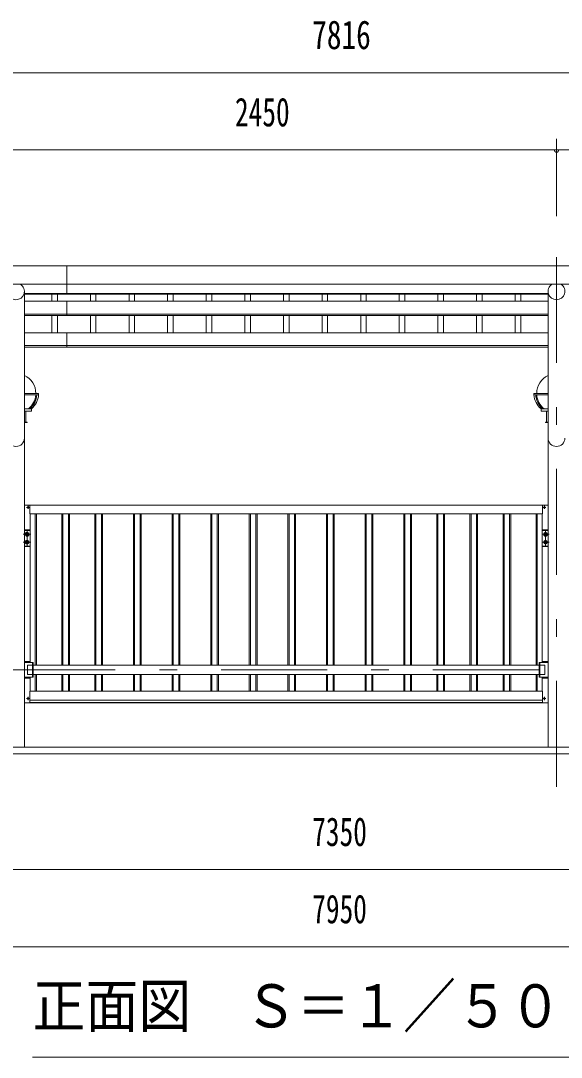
# Model space of a CAD drawing. Units: millimetres, scale not verified, with parts at other scales. Extents: x -23352 to 23352, y -10500 to 10500.
# Drawn here: x -1239 to 1211, y 420 to 5115 of the extents above; entities that cross this region are included whole.
import ezdxf
from ezdxf.enums import TextEntityAlignment as Align

# ---------------------------------------------------------------- set-up
doc = ezdxf.new("R2010")
doc.units = ezdxf.units.MM
doc.header["$LTSCALE"] = 40
doc.linetypes.add('USER3', pattern=[24, 12, -5, 2, -5])
for name, color, linetype, lineweight in [('0-0_0', 7, 'Continuous', 18), ('0-2_1-0BOLD', 7, 'Continuous', 18), ('0-3_1-2CENTER', 3, 'USER3', 18), ('0-4_1-4THIN', 4, 'Continuous', 18), ('0-5_1-5DIM', 3, 'Continuous', 18)]:
    doc.layers.add(name, color=color, linetype=linetype, lineweight=lineweight)
doc.styles.add('ＭＳ ゴシック', font='')
doc.styles.get('ＭＳ ゴシック').set_extended_font_data('MS Gothic')

msp = doc.modelspace()

# ---------------------------------------------------------------- linework, layer by layer
at = {"layer": '0-0_0'}
for p, q in [((-1157.95, 3426.97), (-1222.3, 3426.97)), ((-1157.95, 3420.97), (-1222.3, 3420.97)), ((-1157.95, 3420.97), (-1157.95, 3426.97)), ((1151.4, 3426.97), (1087.05, 3426.97)), ((1087.05, 3420.97), (1087.05, 3426.97)), ((1151.4, 3420.97), (1087.05, 3420.97)), ((-1222.3, 3356.97), (-1190.45, 3356.97)), ((-1222.3, 3346.97), (-1190.45, 3346.97)), ((-1215.45, 3296.97), (-1215.45, 3346.97)), ((-1190.45, 3346.97), (-1190.45, 3356.97)), ((1119.55, 3346.97), (1151.4, 3346.97)), ((1144.55, 3296.97), (1144.55, 3346.97)), ((-1222.3, 3296.97), (-1215.45, 3296.97)), ((1144.55, 3296.97), (1151.4, 3296.97))]:
    msp.add_line(p, q, dxfattribs=at)
msp.add_lwpolyline([(1119.55, 3346.97), (1119.55, 3356.97), (1151.4, 3356.97)], dxfattribs=at)
for centre, start, end in [((-1260.45, 3426.97), 0, 64.91913), ((1189.55, 3426.97), 115.07964, 180), ((-1260.45, 3426.97), 308.94244, 356.17745), ((1189.55, 3426.97), 183.82255, 231.05756)]:
    msp.add_arc(centre, 90, start, end, dxfattribs=at)
for centre, major_axis, start_param, end_param in [((-1268.45, 3426.97), (-102.47, 6.5), 2.3796996, 3.146893), ((-1260.45, 3426.97), (-102.47, 6.5), 2.3796996, 3.146893), ((1189.55, 3426.97), (102.47, 6.5), 3.1362923, 3.9034857), ((1197.55, 3426.97), (102.47, 6.5), 3.1362923, 3.9034857)]:
    msp.add_ellipse(centre, major_axis=major_axis, ratio=0.92312, start_param=start_param, end_param=end_param, dxfattribs=at)
at = {"layer": '0-2_1-0BOLD'}
for p, q in [((-3593.45, 4004.86), (4222.55, 4004.86)), ((-1030.45, 3876.47), (-1030.45, 4004.86)), ((4222.55, 3921.21), (-3593.45, 3921.21)), ((-1222.3, 1824.67), (-1222.3, 3889.24)), ((-1222.3, 3880.02), (1151.4, 3880.02)), ((1151.4, 3876.47), (-1222.3, 3876.47)), ((1151.4, 3889.24), (1151.4, 1824.67)), ((-1222.3, 3844.26), (1151.4, 3844.26)), ((-1030.45, 3779.53), (-1030.45, 3844.26)), ((1151.4, 3785.43), (-1222.3, 3785.43)), ((-1222.3, 3779.53), (1151.4, 3779.53)), ((1151.4, 3701.81), (-1222.3, 3701.81)), ((-1030.45, 3635.83), (-1030.45, 3701.81)), ((-1222.3, 3644.17), (1151.4, 3644.17)), ((1151.4, 3635.83), (-1222.3, 3635.83)), ((-1222.3, 3296.97), (-1210.45, 3296.97)), ((-1210.45, 3294.67), (-1222.3, 3294.67)), ((-1210.45, 3296.97), (-1210.45, 3294.67)), ((1139.55, 3294.67), (1139.55, 3296.97)), ((1139.55, 3296.97), (1151.4, 3296.97)), ((1151.4, 3294.67), (1139.55, 3294.67)), ((-1222.3, 2920.67), (1151.41, 2920.67)), ((-1206.12, 2910.88), (-1206.71, 2911.49)), ((-1205.66, 2911.34), (-1206.27, 2911.93)), ((-1205.25, 2911.34), (-1204.64, 2911.93)), ((-1204.79, 2910.88), (-1204.2, 2911.49)), ((-1197.05, 2880.67), (-1197.05, 2920.67)), ((1126.16, 2880.67), (1126.16, 2920.67)), ((1133.9, 2910.88), (1133.31, 2911.49)), ((1134.35, 2911.34), (1133.74, 2911.93)), ((1134.77, 2911.34), (1135.38, 2911.93)), ((1135.23, 2910.88), (1135.82, 2911.49)), ((-1206.12, 2910.46), (-1206.71, 2909.85)), ((-1205.66, 2910.01), (-1206.27, 2909.42)), ((-1205.25, 2910.01), (-1204.64, 2909.42)), ((-1204.79, 2910.46), (-1204.2, 2909.85)), ((-1197.05, 2880.67), (1126.16, 2880.67)), ((-1195.45, 2880.67), (-1195.45, 2207.67)), ((1124.56, 2880.67), (1124.56, 2207.67)), ((1133.9, 2910.46), (1133.31, 2909.85)), ((1134.35, 2910.01), (1133.74, 2909.42)), ((1134.77, 2910.01), (1135.38, 2909.42)), ((1135.23, 2910.46), (1135.82, 2909.85)), ((-1222.3, 2808.67), (-1195.45, 2808.67)), ((-1222.3, 2806.37), (-1195.45, 2806.37)), ((-1210.45, 2796.18), (-1216.95, 2792.42)), ((-1216.95, 2792.42), (-1216.95, 2784.92)), ((-1203.95, 2792.42), (-1210.45, 2796.18)), ((1151.41, 2808.67), (1124.56, 2808.67)), ((1151.41, 2806.37), (1124.56, 2806.37)), ((1133.06, 2792.42), (1139.56, 2796.18)), ((1139.56, 2796.18), (1146.06, 2792.42)), ((1146.06, 2792.42), (1146.06, 2784.92)), ((-1222.3, 2734.97), (-1195.45, 2734.97)), ((-1222.3, 2732.67), (-1195.45, 2732.67)), ((-1210.45, 2760.18), (-1216.95, 2756.42)), ((-1216.95, 2756.42), (-1216.95, 2748.92)), ((-1203.95, 2756.42), (-1210.45, 2760.18)), ((1151.41, 2734.97), (1124.56, 2734.97)), ((1151.41, 2732.67), (1124.56, 2732.67)), ((1133.06, 2756.42), (1139.56, 2760.18)), ((1139.56, 2760.18), (1146.06, 2756.42)), ((1146.06, 2756.42), (1146.06, 2748.92)), ((-1222.3, 2212.67), (-1195.45, 2212.67)), ((-1222.3, 2210.37), (-1195.45, 2210.37)), ((-1185.49, 2141.67), (-1185.49, 2207.67)), ((1114.6, 2141.67), (1114.6, 2207.67)), ((1151.4, 2212.67), (1124.55, 2212.67)), ((1151.4, 2210.37), (1124.55, 2210.37)), ((-1207.94, 2153.32), (-1207.94, 2196.02)), ((-1207.94, 2196.02), (-1185.49, 2196.02)), ((1111.4, 2196.02), (-1182.29, 2196.02)), ((1137.05, 2196.02), (1114.6, 2196.02)), ((1137.05, 2153.32), (1137.05, 2196.02)), ((-1222.3, 2138.97), (-1195.45, 2138.97)), ((-1222.3, 2136.67), (-1195.45, 2136.67)), ((-1185.49, 2153.32), (-1207.94, 2153.32)), ((-1195.45, 2141.67), (-1195.45, 2078.07)), ((-1182.29, 2153.32), (1111.4, 2153.32)), ((1114.6, 2153.32), (1137.05, 2153.32)), ((1151.4, 2138.97), (1124.55, 2138.97)), ((1151.4, 2136.67), (1124.55, 2136.67)), ((1124.56, 2141.67), (1124.56, 2078.07)), ((1126.16, 2078.07), (-1197.05, 2078.07)), ((-1197.05, 2078.07), (-1197.05, 2024.67)), ((1126.16, 2078.07), (1126.16, 2024.67)), ((-1222.3, 2024.67), (1151.41, 2024.67)), ((-1206.12, 2044.88), (-1206.71, 2045.49)), ((-1206.12, 2044.46), (-1206.71, 2043.85)), ((-1205.66, 2045.34), (-1206.27, 2045.93)), ((-1205.66, 2044.01), (-1206.27, 2043.42)), ((-1205.25, 2045.34), (-1204.64, 2045.93)), ((-1205.25, 2044.01), (-1204.64, 2043.42)), ((-1204.79, 2044.88), (-1204.2, 2045.49)), ((-1204.79, 2044.46), (-1204.2, 2043.85)), ((-1197.05, 2038.07), (1126.16, 2038.07)), ((-1197.05, 2026.27), (1126.16, 2026.27)), ((1133.9, 2044.88), (1133.31, 2045.49)), ((1133.9, 2044.46), (1133.31, 2043.85)), ((1134.35, 2045.34), (1133.74, 2045.93)), ((1134.35, 2044.01), (1133.74, 2043.42)), ((1134.77, 2045.34), (1135.38, 2045.93)), ((1134.77, 2044.01), (1135.38, 2043.42)), ((1135.23, 2044.88), (1135.82, 2045.49)), ((1135.23, 2044.46), (1135.82, 2043.85)), ((-3810.45, 1794.67), (4439.55, 1794.67)), ((4289.55, 1824.67), (-3660.45, 1824.67))]:
    msp.add_line(p, q, dxfattribs=at)
for points in [[(-1203.95, 2792.42), (-1203.95, 2784.92), (-1210.45, 2781.17), (-1216.95, 2784.92)], [(1133.06, 2792.42), (1133.06, 2784.92), (1139.56, 2781.17), (1146.06, 2784.92)], [(-1203.95, 2756.42), (-1203.95, 2748.92), (-1210.45, 2745.17), (-1216.95, 2748.92)], [(1133.06, 2756.42), (1133.06, 2748.92), (1139.56, 2745.17), (1146.06, 2748.92)], [(-1222.29, 2207.67), (-1182.29, 2207.67), (-1182.29, 2141.67), (-1222.29, 2141.67)], [(1151.4, 2207.67), (1111.4, 2207.67), (1111.4, 2141.67), (1151.4, 2141.67)]]:
    msp.add_lwpolyline(points, dxfattribs=at)
for centre, radius in [((-1205.45, 2910.67), 3.54), ((1134.56, 2910.67), 3.54), ((-1210.45, 2788.67), 8.5), ((-1210.45, 2788.67), 6.3), ((1139.56, 2788.67), 8.5), ((1139.56, 2788.67), 6.3), ((-1210.45, 2752.67), 8.5), ((-1210.45, 2752.67), 6.3), ((1139.56, 2752.67), 8.5), ((1139.56, 2752.67), 6.3), ((-1205.45, 2044.67), 3.54), ((1134.56, 2044.67), 3.54)]:
    msp.add_circle(centre, radius, dxfattribs=at)
for centre, radius, start, end in [((-1260.45, 3889.24), 38.15, 123.05154, 56.94846), ((1189.55, 3889.24), 38.15, 123.05154, 56.94846), ((-1260.45, 3224.67), 38.15, 180, 0), ((1189.55, 3224.67), 38.15, 180, 0), ((-1205.45, 2910.67), 1.5, 123.11206, 146.88794), ((-1205.45, 2911.55), 0.3, 225.99959, 314.00041), ((-1205.45, 2910.67), 1.5, 33.11206, 56.88794), ((1134.56, 2910.67), 1.5, 123.11206, 146.88794), ((1134.56, 2911.55), 0.3, 225.99959, 314.00041), ((1134.56, 2910.67), 1.5, 33.11206, 56.88794), ((-1205.45, 2910.67), 1.5, 213.11206, 236.88794), ((-1206.34, 2910.67), 0.3, 315.99959, 44.00041), ((-1205.45, 2909.79), 0.3, 45.99959, 134.00041), ((-1204.57, 2910.67), 0.3, 135.99959, 224.00041), ((-1205.45, 2910.67), 1.5, 303.11206, 326.88794), ((1134.56, 2910.67), 1.5, 213.11206, 236.88794), ((1133.68, 2910.67), 0.3, 315.99959, 44.00041), ((1134.56, 2909.79), 0.3, 45.99959, 134.00041), ((1135.44, 2910.67), 0.3, 135.99959, 224.00041), ((1134.56, 2910.67), 1.5, 303.11206, 326.88794), ((-1205.45, 2044.67), 1.5, 123.11206, 146.88794), ((-1205.45, 2044.67), 1.5, 213.11206, 236.88794), ((-1206.34, 2044.67), 0.3, 315.99959, 44.00041), ((-1205.45, 2045.55), 0.3, 225.99959, 314.00041), ((-1205.45, 2043.79), 0.3, 45.99959, 134.00041), ((-1204.57, 2044.67), 0.3, 135.99959, 224.00041), ((-1205.45, 2044.67), 1.5, 33.11206, 56.88794), ((-1205.45, 2044.67), 1.5, 303.11206, 326.88794), ((1134.56, 2044.67), 1.5, 123.11206, 146.88794), ((1134.56, 2044.67), 1.5, 213.11206, 236.88794), ((1133.68, 2044.67), 0.3, 315.99959, 44.00041), ((1134.56, 2045.55), 0.3, 225.99959, 314.00041), ((1134.56, 2043.79), 0.3, 45.99959, 134.00041), ((1135.44, 2044.67), 0.3, 135.99959, 224.00041), ((1134.56, 2044.67), 1.5, 33.11206, 56.88794), ((1134.56, 2044.67), 1.5, 303.11206, 326.88794)]:
    msp.add_arc(centre, radius, start, end, dxfattribs=at)
at = {"layer": '0-3_1-2CENTER'}
for p, q in [((1189.55, 1644.67), (1189.55, 4154.87)), ((-1205.45, 2917.75), (-1205.45, 2903.59)), ((1134.56, 2917.75), (1134.56, 2903.59)), ((-1198.37, 2910.67), (-1212.53, 2910.67)), ((1127.48, 2910.67), (1141.64, 2910.67)), ((-1227.45, 2788.67), (-1193.45, 2788.67)), ((-1210.45, 2805.67), (-1210.45, 2771.67)), ((1156.56, 2788.67), (1122.56, 2788.67)), ((1139.56, 2805.67), (1139.56, 2771.67)), ((-1227.45, 2752.67), (-1193.45, 2752.67)), ((-1210.45, 2769.67), (-1210.45, 2735.67)), ((1156.56, 2752.67), (1122.56, 2752.67)), ((1139.56, 2769.67), (1139.56, 2735.67)), ((3989.55, 2174.67), (-3360.45, 2174.67)), ((-1198.37, 2044.67), (-1212.53, 2044.67)), ((-1205.45, 2051.75), (-1205.45, 2037.59)), ((1127.48, 2044.67), (1141.64, 2044.67)), ((1134.56, 2051.75), (1134.56, 2037.59))]:
    msp.add_line(p, q, dxfattribs=at)
at = {"layer": '0-4_1-4THIN'}
for p, q in [((-1097.95, 3844.26), (-1097.95, 3876.47)), ((-1097.95, 3876.47), (-1097.95, 3844.26)), ((-1072.95, 3876.47), (-1072.95, 3844.26)), ((-1072.95, 3844.26), (-1072.95, 3876.47)), ((-922.95, 3876.47), (-922.95, 3844.26)), ((-897.95, 3844.26), (-897.95, 3876.47)), ((-747.95, 3844.26), (-747.95, 3876.47)), ((-722.95, 3876.47), (-722.95, 3844.26)), ((-572.95, 3876.47), (-572.95, 3844.26)), ((-547.95, 3844.26), (-547.95, 3876.47)), ((-397.95, 3844.26), (-397.95, 3876.47)), ((-372.95, 3876.47), (-372.95, 3844.26)), ((-222.95, 3876.47), (-222.95, 3844.26)), ((-197.95, 3844.26), (-197.95, 3876.47)), ((-47.95, 3844.26), (-47.95, 3876.47)), ((-22.95, 3876.47), (-22.95, 3844.26)), ((127.05, 3876.47), (127.05, 3844.26)), ((152.05, 3844.26), (152.05, 3876.47)), ((302.05, 3844.26), (302.05, 3876.47)), ((327.05, 3876.47), (327.05, 3844.26)), ((477.05, 3876.47), (477.05, 3844.26)), ((502.05, 3844.26), (502.05, 3876.47)), ((652.05, 3844.26), (652.05, 3876.47)), ((677.05, 3876.47), (677.05, 3844.26)), ((827.05, 3876.47), (827.05, 3844.26)), ((852.05, 3844.26), (852.05, 3876.47)), ((1002.05, 3844.26), (1002.05, 3876.47)), ((1027.05, 3876.47), (1027.05, 3844.26)), ((-1097.95, 3701.81), (-1097.95, 3779.53)), ((-1097.95, 3779.53), (-1097.95, 3701.81)), ((-1072.95, 3779.53), (-1072.95, 3701.81)), ((-1072.95, 3701.81), (-1072.95, 3779.53)), ((-922.95, 3779.53), (-922.95, 3701.81)), ((-897.95, 3701.81), (-897.95, 3779.53)), ((-747.95, 3701.81), (-747.95, 3779.53)), ((-722.95, 3779.53), (-722.95, 3701.81)), ((-572.95, 3779.53), (-572.95, 3701.81)), ((-547.95, 3701.81), (-547.95, 3779.53)), ((-397.95, 3701.81), (-397.95, 3779.53)), ((-372.95, 3779.53), (-372.95, 3701.81)), ((-222.95, 3779.53), (-222.95, 3701.81)), ((-197.95, 3701.81), (-197.95, 3779.53)), ((-47.95, 3701.81), (-47.95, 3779.53)), ((-22.95, 3779.53), (-22.95, 3701.81)), ((127.05, 3779.53), (127.05, 3701.81)), ((152.05, 3701.81), (152.05, 3779.53)), ((302.05, 3701.81), (302.05, 3779.53)), ((327.05, 3779.53), (327.05, 3701.81)), ((477.05, 3779.53), (477.05, 3701.81)), ((502.05, 3701.81), (502.05, 3779.53)), ((652.05, 3701.81), (652.05, 3779.53)), ((677.05, 3779.53), (677.05, 3701.81)), ((827.05, 3779.53), (827.05, 3701.81)), ((852.05, 3701.81), (852.05, 3779.53)), ((1002.05, 3701.81), (1002.05, 3779.53)), ((1027.05, 3779.53), (1027.05, 3701.81)), ((-1172.95, 2880.67), (-1172.95, 2196.02)), ((-1172.95, 2880.67), (-1172.95, 2196.02)), ((-1167.95, 2880.67), (-1167.95, 2196.02)), ((-1167.95, 2880.67), (-1167.95, 2196.02)), ((-1052.95, 2880.67), (-1052.95, 2196.02)), ((-1052.94, 2880.67), (-1052.94, 2196.02)), ((-1047.95, 2880.67), (-1047.95, 2196.02)), ((-1047.94, 2880.67), (-1047.94, 2196.02)), ((-1022.95, 2880.67), (-1022.95, 2196.02)), ((-1022.94, 2880.67), (-1022.94, 2196.02)), ((-1017.95, 2880.67), (-1017.95, 2196.02)), ((-1017.94, 2880.67), (-1017.94, 2196.02)), ((-902.94, 2880.67), (-902.94, 2196.02)), ((-897.94, 2880.67), (-897.94, 2196.02)), ((-872.94, 2880.67), (-872.94, 2196.02)), ((-867.94, 2880.67), (-867.94, 2196.02)), ((-727.94, 2880.67), (-727.94, 2196.02)), ((-722.94, 2880.67), (-722.94, 2196.02)), ((-697.94, 2880.67), (-697.94, 2196.02)), ((-692.94, 2880.67), (-692.94, 2196.02)), ((-552.94, 2880.67), (-552.94, 2196.02)), ((-547.94, 2880.67), (-547.94, 2196.02)), ((-522.94, 2880.67), (-522.94, 2196.02)), ((-517.94, 2880.67), (-517.94, 2196.02)), ((-377.94, 2880.67), (-377.94, 2196.02)), ((-372.94, 2880.67), (-372.94, 2196.02)), ((-347.94, 2880.67), (-347.94, 2196.02)), ((-342.94, 2880.67), (-342.94, 2196.02)), ((-202.94, 2880.67), (-202.94, 2196.02)), ((-197.94, 2880.67), (-197.94, 2196.02)), ((-172.94, 2880.67), (-172.94, 2196.02)), ((-167.94, 2880.67), (-167.94, 2196.02)), ((-27.94, 2880.67), (-27.94, 2196.02)), ((-22.94, 2880.67), (-22.94, 2196.02)), ((2.06, 2880.67), (2.06, 2196.02)), ((7.06, 2880.67), (7.06, 2196.02)), ((147.06, 2880.67), (147.06, 2196.02)), ((152.06, 2880.67), (152.06, 2196.02)), ((177.06, 2880.67), (177.06, 2196.02)), ((182.06, 2880.67), (182.06, 2196.02)), ((322.06, 2880.67), (322.06, 2196.02)), ((327.06, 2880.67), (327.06, 2196.02)), ((352.06, 2880.67), (352.06, 2196.02)), ((357.06, 2880.67), (357.06, 2196.02)), ((497.06, 2880.67), (497.06, 2196.02)), ((502.06, 2880.67), (502.06, 2196.02)), ((527.06, 2880.67), (527.06, 2196.02)), ((532.06, 2880.67), (532.06, 2196.02)), ((647.06, 2880.67), (647.06, 2196.02)), ((652.06, 2880.67), (652.06, 2196.02)), ((677.06, 2880.67), (677.06, 2196.02)), ((682.06, 2880.67), (682.06, 2196.02)), ((797.06, 2880.67), (797.06, 2196.02)), ((802.06, 2880.67), (802.06, 2196.02)), ((827.06, 2880.67), (827.06, 2196.02)), ((832.06, 2880.67), (832.06, 2196.02)), ((947.06, 2880.67), (947.06, 2196.02)), ((952.06, 2880.67), (952.06, 2196.02)), ((977.06, 2880.67), (977.06, 2196.02)), ((982.06, 2880.67), (982.06, 2196.02)), ((1097.06, 2880.67), (1097.06, 2196.02)), ((1097.06, 2880.67), (1097.06, 2196.02)), ((1102.06, 2880.67), (1102.06, 2196.02)), ((1102.06, 2880.67), (1102.06, 2196.02)), ((-1172.95, 2153.32), (-1172.95, 2078.07)), ((-1172.95, 2153.32), (-1172.95, 2078.07)), ((-1167.95, 2153.32), (-1167.95, 2078.07)), ((-1167.95, 2153.32), (-1167.95, 2078.07)), ((-1052.95, 2153.32), (-1052.95, 2078.07)), ((-1052.94, 2153.32), (-1052.94, 2078.07)), ((-1047.95, 2153.32), (-1047.95, 2078.07)), ((-1047.94, 2153.32), (-1047.94, 2078.07)), ((-1022.95, 2153.32), (-1022.95, 2078.07)), ((-1022.94, 2153.32), (-1022.94, 2078.07)), ((-1017.95, 2153.32), (-1017.95, 2078.07)), ((-1017.94, 2153.32), (-1017.94, 2078.07)), ((-902.94, 2153.32), (-902.94, 2078.07)), ((-897.94, 2153.32), (-897.94, 2078.07)), ((-872.94, 2153.32), (-872.94, 2078.07)), ((-867.94, 2153.32), (-867.94, 2078.07)), ((-727.94, 2153.32), (-727.94, 2078.07)), ((-722.94, 2153.32), (-722.94, 2078.07)), ((-697.94, 2153.32), (-697.94, 2078.07)), ((-692.94, 2153.32), (-692.94, 2078.07)), ((-552.94, 2153.32), (-552.94, 2078.07)), ((-547.94, 2153.32), (-547.94, 2078.07)), ((-522.94, 2153.32), (-522.94, 2078.07)), ((-517.94, 2153.32), (-517.94, 2078.07)), ((-377.94, 2153.32), (-377.94, 2078.07)), ((-372.94, 2153.32), (-372.94, 2078.07)), ((-347.94, 2153.32), (-347.94, 2078.07)), ((-342.94, 2153.32), (-342.94, 2078.07)), ((-202.94, 2153.32), (-202.94, 2078.07)), ((-197.94, 2153.32), (-197.94, 2078.07)), ((-172.94, 2153.32), (-172.94, 2078.07)), ((-167.94, 2153.32), (-167.94, 2078.07)), ((-27.94, 2153.32), (-27.94, 2078.07)), ((-22.94, 2153.32), (-22.94, 2078.07)), ((2.06, 2153.32), (2.06, 2078.07)), ((7.06, 2153.32), (7.06, 2078.07)), ((147.06, 2153.32), (147.06, 2078.07)), ((152.06, 2153.32), (152.06, 2078.07)), ((177.06, 2153.32), (177.06, 2078.07)), ((182.06, 2153.32), (182.06, 2078.07)), ((322.06, 2153.32), (322.06, 2078.07)), ((327.06, 2153.32), (327.06, 2078.07)), ((352.06, 2153.32), (352.06, 2078.07)), ((357.06, 2153.32), (357.06, 2078.07)), ((497.06, 2153.32), (497.06, 2078.07)), ((502.06, 2153.32), (502.06, 2078.07)), ((527.06, 2153.32), (527.06, 2078.07)), ((532.06, 2153.32), (532.06, 2078.07)), ((647.06, 2153.32), (647.06, 2078.07)), ((652.06, 2153.32), (652.06, 2078.07)), ((677.06, 2153.32), (677.06, 2078.07)), ((682.06, 2153.32), (682.06, 2078.07)), ((797.06, 2153.32), (797.06, 2078.07)), ((802.06, 2153.32), (802.06, 2078.07)), ((827.06, 2153.32), (827.06, 2078.07)), ((832.06, 2153.32), (832.06, 2078.07)), ((947.06, 2153.32), (947.06, 2078.07)), ((952.06, 2153.32), (952.06, 2078.07)), ((977.06, 2153.32), (977.06, 2078.07)), ((982.06, 2153.32), (982.06, 2078.07)), ((1097.06, 2153.32), (1097.06, 2078.07)), ((1097.06, 2153.32), (1097.06, 2078.07)), ((1102.06, 2153.32), (1102.06, 2078.07)), ((1102.06, 2153.32), (1102.06, 2078.07))]:
    msp.add_line(p, q, dxfattribs=at)
at = {"layer": '0-5_1-5DIM'}
for p, q in [((4222.56, 4879.67), (-3593.45, 4879.67)), ((4222.56, 4879.67), (-3593.45, 4879.67)), ((1189.55, 4229.67), (1189.55, 4579.68)), ((-3985.95, 4529.67), (4615.06, 4529.67)), ((-1260.45, 4529.67), (1189.55, 4529.67)), ((1199.55, 4529.67), (1179.55, 4529.67)), ((1189.55, 4529.67), (3989.55, 4529.67)), ((4682.06, 1269.67), (-4052.95, 1269.67)), ((-3360.45, 1269.67), (3989.55, 1269.67)), ((-3660.45, 919.67), (4289.56, 919.67)), ((-3660.45, 919.67), (4289.56, 919.67)), ((-1185.44, 419.67), (1814.56, 419.67))]:
    msp.add_line(p, q, dxfattribs=at)
msp.add_arc((1189.55, 4529.67), 10, 180, 0, dxfattribs=at)

# ---------------------------------------------------------------- texts
at = {"layer": '0-5_1-5DIM', "color": 7, "style": 'ＭＳ ゴシック'}
for s, height, width, p in [('7816', 130.2, 0.75, (82.06, 4947.44)), ('2450', 130.2, 0.7, (-267.95, 4597.44)), ('7350', 130.2, 0.7, (82.05, 1337.43)), ('7950', 130.2, 0.7, (82.06, 987.44)), ('正面図\u3000Ｓ＝１／５０', 195.4, 0.9, (-1185.44, 496.31))]:
    msp.add_text(s, height=height, dxfattribs=dict(at, width=width)).set_placement(p, align=Align.BOTTOM_LEFT)

doc.saveas('drawing.dxf')
